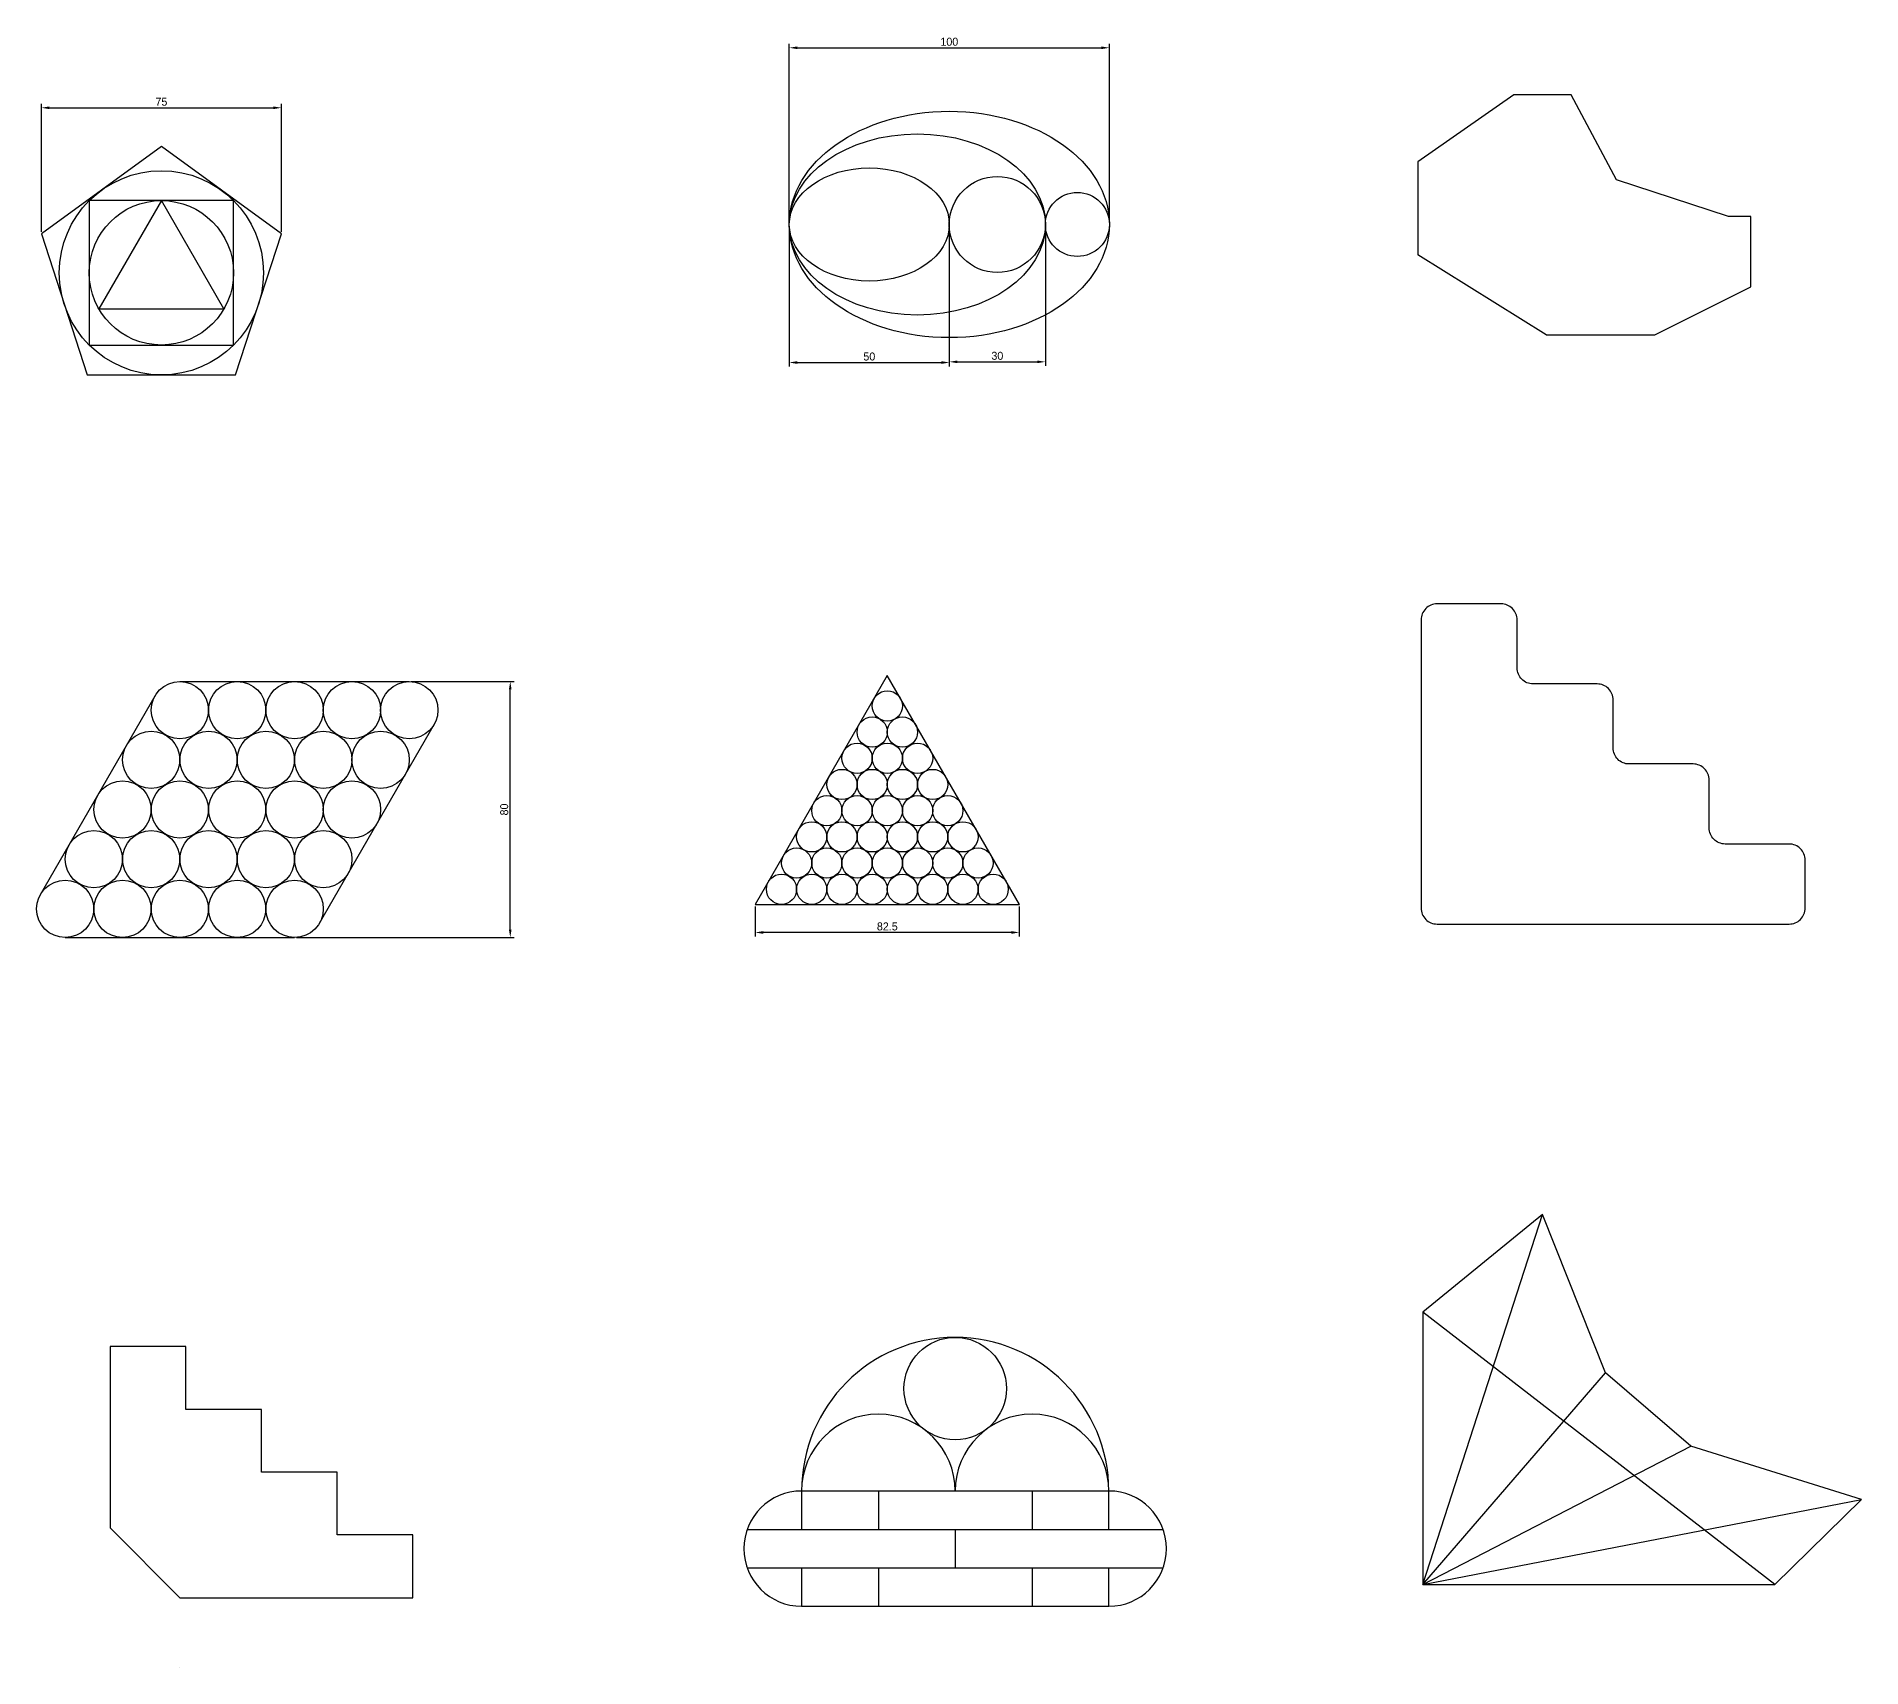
# Model space of a CAD drawing. Header units: millimetres. Extents: x -23 to 1154, y 250 to 779.
# Drawn here: x 584 to 1154, y 250 to 759 of the extents above; entities that cross this region are included whole.
import ezdxf

# ---------------------------------------------------------------- set-up
doc = ezdxf.new("R2010")
doc.units = ezdxf.units.MM
doc.header["$PDMODE"] = 3
doc.dimstyles.new('ISO-25', dxfattribs={"dimtxt": 2.5, "dimasz": 2.5, "dimexe": 1.25, "dimexo": 0.625, "dimtad": 1, "dimtoh": 1, "dimdsep": 46, "dimtxsty": 'Standard', "dimcen": 2.5, "dimadec": 0, "dimazin": 0, "dimtfac": 1, "dimtofl": 0, "dimtmove": 0, "dimatfit": 3, "dimfxl": 1, "dimarcsym": 0})

# ---------------------------------------------------------------- blocks, each defined once
blk = doc.blocks.new('*D24')
at = {"color": 0, "lineweight": -2, "transparency": 16777216}
for p, q in [((585.2, 698.17), (585.2, 738.16)), ((587.7, 736.91), (657.7, 736.91)), ((660.2, 698.17), (660.2, 738.16))]:
    blk.add_line(p, q, dxfattribs=at)
at = {"color": 0, "transparency": 16777216}
for points in [[(587.7, 737.33), (587.7, 736.49), (585.2, 736.91)], [(657.7, 737.33), (657.7, 736.49), (660.2, 736.91)]]:
    blk.add_solid(points, dxfattribs=at)
at = {"layer": 'Defpoints', "color": 0, "transparency": 16777216}
for p in [(660.2, 736.91), (585.2, 697.54), (660.2, 697.54)]:
    blk.add_point(p, dxfattribs=at)
at = {"color": 0, "transparency": 16777216, "insert": (622.7, 738.79), "char_height": 2.5, "attachment_point": 5}
blk.add_mtext('75', dxfattribs=at)
blk = doc.blocks.new('*U21')
blk.add_circle((0, 0), 8.96)
blk = doc.blocks.new('*U22')
at = {"color": 0, "linetype": 'ByBlock', "lineweight": -2, "transparency": 16777216}
for p in [(35.84, 62.08), (53.76, 62.08), (71.68, 62.08), (89.6, 62.08), (107.52, 62.08), (26.88, 46.56), (44.8, 46.56), (62.72, 46.56), (80.64, 46.56), (98.56, 46.56), (17.92, 31.04), (35.84, 31.04), (53.76, 31.04), (71.68, 31.04), (89.6, 31.04), (8.96, 15.52), (26.88, 15.52), (44.8, 15.52), (62.72, 15.52), (80.64, 15.52), (0, 0), (17.92, 0), (35.84, 0), (53.76, 0), (71.68, 0)]:
    blk.add_blockref('*U21', p, dxfattribs=at)
blk = doc.blocks.new('*D26')
at = {"color": 0, "lineweight": -2, "transparency": 16777216}
for p, q in [((700.79, 557.73), (732.95, 557.73)), ((731.7, 480.23), (731.7, 555.23)), ((664.94, 477.73), (732.95, 477.73))]:
    blk.add_line(p, q, dxfattribs=at)
at = {"color": 0, "transparency": 16777216}
for points in [[(731.29, 555.23), (732.12, 555.23), (731.7, 557.73)], [(731.29, 480.23), (732.12, 480.23), (731.7, 477.73)]]:
    blk.add_solid(points, dxfattribs=at)
at = {"layer": 'Defpoints', "color": 0, "transparency": 16777216}
for p in [(700.16, 557.73), (731.7, 557.73), (664.32, 477.73)]:
    blk.add_point(p, dxfattribs=at)
at = {"color": 0, "transparency": 16777216, "insert": (729.83, 517.73), "char_height": 2.5, "attachment_point": 5, "rotation": 90}
blk.add_mtext('80', dxfattribs=at)
blk = doc.blocks.new('*D39')
at = {"color": 0, "lineweight": -2, "transparency": 16777216}
for p, q in [((818.9, 701.09), (818.9, 756.91)), ((821.4, 755.66), (916.4, 755.66)), ((918.9, 701.09), (918.9, 756.91))]:
    blk.add_line(p, q, dxfattribs=at)
at = {"color": 0, "transparency": 16777216}
for points in [[(821.4, 756.07), (821.4, 755.24), (818.9, 755.66)], [(916.4, 756.07), (916.4, 755.24), (918.9, 755.66)]]:
    blk.add_solid(points, dxfattribs=at)
at = {"layer": 'Defpoints', "color": 0, "transparency": 16777216}
for p in [(918.9, 755.66), (818.9, 700.46), (918.9, 700.46)]:
    blk.add_point(p, dxfattribs=at)
at = {"color": 0, "transparency": 16777216, "insert": (868.9, 757.53), "char_height": 2.5, "attachment_point": 5}
blk.add_mtext('100', dxfattribs=at)
blk = doc.blocks.new('*D40')
at = {"color": 0, "lineweight": -2, "transparency": 16777216}
for p, q in [((818.9, 699.84), (818.9, 656.09)), ((868.9, 699.84), (868.9, 656.09)), ((821.4, 657.34), (866.4, 657.34))]:
    blk.add_line(p, q, dxfattribs=at)
at = {"color": 0, "transparency": 16777216}
for points in [[(821.4, 657.76), (821.4, 656.92), (818.9, 657.34)], [(866.4, 657.76), (866.4, 656.92), (868.9, 657.34)]]:
    blk.add_solid(points, dxfattribs=at)
at = {"layer": 'Defpoints', "color": 0, "transparency": 16777216}
for p in [(818.9, 700.46), (868.9, 700.46), (868.9, 657.34)]:
    blk.add_point(p, dxfattribs=at)
at = {"color": 0, "transparency": 16777216, "insert": (843.9, 659.21), "char_height": 2.5, "attachment_point": 5}
blk.add_mtext('50', dxfattribs=at)
blk = doc.blocks.new('*D41')
at = {"color": 0, "lineweight": -2, "transparency": 16777216}
for p, q in [((868.9, 699.84), (868.9, 656.31)), ((898.9, 699.84), (898.9, 656.31)), ((871.4, 657.56), (896.4, 657.56))]:
    blk.add_line(p, q, dxfattribs=at)
at = {"color": 0, "transparency": 16777216}
for points in [[(871.4, 657.97), (871.4, 657.14), (868.9, 657.56)], [(896.4, 657.97), (896.4, 657.14), (898.9, 657.56)]]:
    blk.add_solid(points, dxfattribs=at)
at = {"layer": 'Defpoints', "color": 0, "transparency": 16777216}
for p in [(868.9, 700.46), (898.9, 700.46), (898.9, 657.56)]:
    blk.add_point(p, dxfattribs=at)
at = {"color": 0, "transparency": 16777216, "insert": (883.9, 659.43), "char_height": 2.5, "attachment_point": 5}
blk.add_mtext('30', dxfattribs=at)
blk = doc.blocks.new('*D38')
at = {"color": 0, "lineweight": -2, "transparency": 16777216}
for p, q in [((808.27, 487.47), (808.27, 478.07)), ((890.77, 487.47), (890.77, 478.07)), ((888.27, 479.32), (810.77, 479.32))]:
    blk.add_line(p, q, dxfattribs=at)
at = {"color": 0, "transparency": 16777216}
for points in [[(810.77, 479.74), (810.77, 478.9), (808.27, 479.32)], [(888.27, 479.74), (888.27, 478.9), (890.77, 479.32)]]:
    blk.add_solid(points, dxfattribs=at)
at = {"layer": 'Defpoints', "color": 0, "transparency": 16777216}
for p in [(808.27, 488.1), (890.77, 488.1), (808.27, 479.32)]:
    blk.add_point(p, dxfattribs=at)
at = {"color": 0, "transparency": 16777216, "insert": (849.52, 481.19), "char_height": 2.5, "attachment_point": 5}
blk.add_mtext('82.5', dxfattribs=at)

msp = doc.modelspace()

# ---------------------------------------------------------------- linework, layer by layer
for p, q in [((1045.336, 740.982), (1015.336, 719.976)), ((1063.178, 740.982), (1045.336, 740.982)), ((1077.336, 714.354), (1063.178, 740.982)), ((1015.336, 719.976), (1015.336, 690.982)), ((1077.336, 714.354), (1077.336, 714.354)), ((1112.336, 702.982), (1077.336, 714.354)), ((1119.336, 702.982), (1112.336, 702.982)), ((1119.336, 680.982), (1119.336, 702.982)), ((1055.336, 665.982), (1015.336, 690.982)), ((1089.336, 665.982), (1119.336, 680.982)), ((1055.336, 665.982), (1089.336, 665.982)), ((584.876, 491.167), (620.718, 553.246)), ((628.478, 557.726), (700.161, 557.726)), ((672.079, 482.206), (707.92, 544.286)), ((592.636, 477.726), (664.319, 477.726)), ((1016.824, 275.676), (1054.215, 391.248)), ((1054.215, 391.248), (1016.824, 360.676)), ((1073.889, 341.819), (1054.215, 391.248)), ((1016.824, 360.676), (1016.824, 275.676)), ((1126.824, 275.676), (1016.824, 360.676)), ((606.695, 349.966), (606.695, 293.337)), ((630.325, 349.966), (606.695, 349.966)), ((630.325, 330.359), (630.325, 349.966)), ((1016.824, 275.676), (1073.889, 341.819)), ((1100.604, 318.835), (1073.889, 341.819)), ((653.955, 330.359), (630.325, 330.359)), ((653.955, 310.751), (653.955, 330.359)), ((1016.824, 275.676), (1100.604, 318.835)), ((1153.917, 302.159), (1100.604, 318.835)), ((677.585, 310.751), (653.955, 310.751)), ((677.585, 291.144), (677.585, 310.751)), ((822.731, 304.855), (822.731, 292.855)), ((918.731, 304.855), (822.731, 304.855)), ((846.731, 304.855), (846.731, 292.855)), ((894.731, 304.855), (894.731, 292.855)), ((918.731, 292.855), (918.731, 304.855)), ((1016.824, 275.676), (1153.917, 302.159)), ((1126.824, 275.676), (1153.917, 302.159)), ((606.695, 293.337), (628.495, 271.536)), ((701.215, 291.144), (677.585, 291.144)), ((701.215, 271.536), (701.215, 291.144)), ((805.76, 292.855), (935.702, 292.855)), ((870.731, 292.855), (870.731, 280.855)), ((805.76, 280.855), (935.702, 280.855)), ((822.731, 280.855), (822.731, 268.855)), ((846.731, 280.855), (846.731, 268.855)), ((894.731, 280.855), (894.731, 268.855)), ((918.731, 268.855), (918.731, 280.855)), ((1016.824, 275.676), (1126.824, 275.676)), ((628.495, 271.536), (701.215, 271.536)), ((822.731, 268.855), (918.731, 268.855)), ((628.495, 249.736), (628.495, 249.736))]:
    msp.add_line(p, q)
for points in [[(645.881, 653.46), (660.204, 697.544), (622.704, 724.789), (585.204, 697.544), (599.528, 653.46)], [(645.261, 662.803), (645.261, 707.915), (600.148, 707.915), (600.148, 662.803)], [(622.704, 707.915), (603.17, 674.081), (642.239, 674.081)], [(808.274, 488.096), (890.774, 488.096), (849.524, 559.543)]]:
    msp.add_lwpolyline(points, close=True)
msp.add_lwpolyline([(1021.31, 481.947), (1131.31, 481.947, 0.4142136), (1136.31, 486.947), (1136.31, 501.947, 0.4142136), (1131.31, 506.947), (1111.31, 506.947, -0.4142136), (1106.31, 511.947), (1106.31, 526.947, 0.4142136), (1101.31, 531.947), (1081.31, 531.947, -0.4142136), (1076.31, 536.947), (1076.31, 551.947, 0.4142136), (1071.31, 556.947), (1051.31, 556.947, -0.4142136), (1046.31, 561.947), (1046.31, 576.947, 0.4142136), (1041.31, 581.947), (1021.31, 581.947, 0.4142136), (1016.31, 576.947), (1016.31, 486.947, 0.4142136)], format="xyb", close=True)
for centre, radius in [((622.704, 685.359), 31.899), ((883.9, 700.462), 15), ((622.704, 685.359), 22.556), ((908.9, 700.462), 10), ((849.524, 550.095), 4.724), ((844.8, 541.913), 4.724), ((854.248, 541.913), 4.724), ((840.076, 533.731), 4.724), ((849.524, 533.731), 4.724), ((858.972, 533.731), 4.724), ((835.352, 525.548), 4.724), ((844.8, 525.548), 4.724), ((854.248, 525.548), 4.724), ((863.696, 525.548), 4.724), ((830.628, 517.366), 4.724), ((840.076, 517.366), 4.724), ((849.524, 517.366), 4.724), ((858.972, 517.366), 4.724), ((868.42, 517.366), 4.724), ((825.904, 509.184), 4.724), ((835.352, 509.184), 4.724), ((844.8, 509.184), 4.724), ((854.248, 509.184), 4.724), ((863.696, 509.184), 4.724), ((873.144, 509.184), 4.724), ((821.18, 501.002), 4.724), ((830.628, 501.002), 4.724), ((840.076, 501.002), 4.724), ((849.524, 501.002), 4.724), ((858.972, 501.002), 4.724), ((868.42, 501.002), 4.724), ((877.868, 501.002), 4.724), ((816.456, 492.82), 4.724), ((825.904, 492.82), 4.724), ((835.352, 492.82), 4.724), ((844.8, 492.82), 4.724), ((854.248, 492.82), 4.724), ((863.696, 492.82), 4.724), ((873.144, 492.82), 4.724), ((882.592, 492.82), 4.724), ((870.731, 336.855), 16)]:
    msp.add_circle(centre, radius)
for centre, radius, start, end in [((870.731, 304.855), 48, 0, 180), ((846.731, 304.855), 24, 0, 180), ((894.731, 304.855), 24, 0, 180), ((822.731, 286.855), 18, 90, 270), ((918.731, 286.855), 18, 270, 90)]:
    msp.add_arc(centre, radius, start, end)
for centre, major_axis in [((868.9, 700.462), (-50, 0)), ((858.9, 700.462), (-40, 0)), ((843.9, 700.462), (-25, 0))]:
    msp.add_ellipse(centre, major_axis=major_axis, ratio=0.7071068)

# ---------------------------------------------------------------- block references
msp.add_blockref('*U22', (592.636, 486.687))

# ---------------------------------------------------------------- dimensions: what is measured, and where the dimension line sits
for base, p1, p2, picture, middle in [((918.9, 755.655), (818.9, 700.462), (918.9, 700.462), '*D39', (868.9, 757.53)), ((660.204, 736.911), (585.204, 697.544), (660.204, 697.544), '*D24', (622.704, 738.786)), ((868.9, 657.34), (818.9, 700.462), (868.9, 700.462), '*D40', (843.9, 659.215)), ((898.9, 657.556), (868.9, 700.462), (898.9, 700.462), '*D41', (883.9, 659.431)), ((808.274, 479.32), (890.774, 488.096), (808.274, 488.096), '*D38', (849.524, 481.195))]:
    dim = msp.add_linear_dim(base=base, p1=p1, p2=p2, dimstyle='ISO-25')
    dim.commit()
    dim.dimension.update_dxf_attribs({"geometry": picture, "text_midpoint": middle})
dim = msp.add_linear_dim(base=(731.702, 557.726), p1=(664.319, 477.726), p2=(700.161, 557.726), angle=90, dimstyle='ISO-25')
dim.commit()
dim.dimension.update_dxf_attribs({"geometry": '*D26', "text_midpoint": (729.827, 517.726)})

doc.saveas('drawing.dxf')
